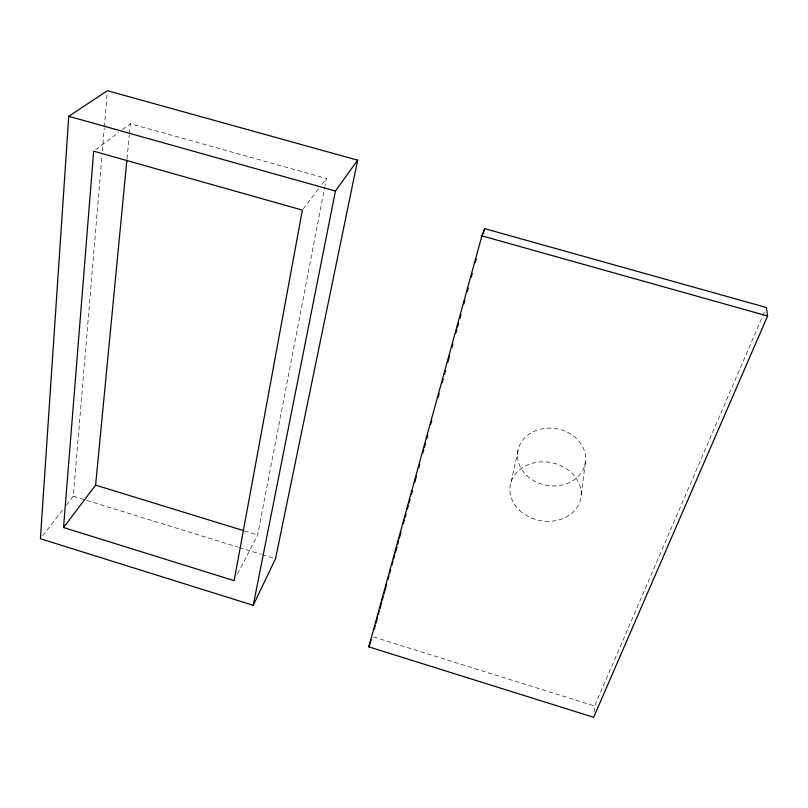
<?xml version="1.0" encoding="UTF-8"?>
<svg xmlns="http://www.w3.org/2000/svg" width="808" height="808" viewBox="0 0 808 808"><rect width="100%" height="100%" fill="white"/><g stroke="black" fill="none" stroke-linecap="round" stroke-linejoin="round"><path stroke-width="0.61" stroke-dasharray="4.04 3.03" d="M66.407 505.131L73.286 496.243L101.919 155.994M102.343 150.975L104.242 128.371M104.343 127.119L107.201 93.213M594.092 712.282L594.627 706.01L765.388 309.807M126.997 158.812L129.29 134.966M129.411 133.714L130.371 123.675L326.392 178.467L324.957 185.891M581.225 494.688L585.679 459.732M237.572 573.973L257.631 534.957L324.715 187.133M511.141 481.841L518.655 447.763M303.121 209.121L318.887 188.355M321.887 184.396L326.392 178.467M42.693 535.765L63.347 509.091M95.647 149.692L118.473 132.593M122.432 129.623L130.371 123.675M244.43 530.896L257.631 534.957M73.286 496.243L238.198 547.188M239.4 547.561L261.065 554.248M262.277 554.621L274.306 558.338M373.447 636.906L594.627 706.01M519.544 510.353A35.865 29.512 10.7 0 0 579.7 502.273A35.865 29.512 10.7 0 0 537.471 462.226A35.865 29.512 10.7 0 0 519.544 510.353M526.634 475.437A34.269 28.724 10 0 0 584.214 467.115A34.269 28.724 10 0 0 543.885 428.523A34.269 28.724 10 0 0 526.634 475.437"/><path stroke-width="1.21" d="M68.751 116.291L40.4 538.724L253.217 605.313L275.518 558.712L357.651 160.156L107.413 90.708L68.751 116.291L335.421 191.031L357.651 160.156M63.539 527.523L93.657 151.177L302.364 210.11L234.138 580.659L63.539 527.523L95.607 485.123L126.876 160.075M253.217 605.313L335.421 191.031M368.801 646.855L481.901 235.855L484.649 228.624L766.378 307.495L767.6 316.009L593.648 717.292L368.801 646.855L371.104 639.966M374.256 629.25L375.255 625.604M375.932 623.18L377.599 617.11M378.265 614.676L379.275 611.04M379.942 608.606L381.618 602.536M382.285 600.112L383.285 596.466M383.951 594.042L386.628 584.325M387.971 579.467L388.971 575.831M389.648 573.397L390.648 569.761M391.981 564.903L392.991 561.257M393.658 558.833L394.658 555.187M395.334 552.763L397.001 546.693M397.667 544.269L398.677 540.623M399.344 538.199L401.021 532.129M403.364 523.624L404.364 519.988M405.03 517.554L406.04 513.918M407.373 509.06L408.373 505.414M409.05 502.99L410.05 499.344M411.383 494.486L412.393 490.85M414.736 482.346L416.403 476.276M418.746 467.781L419.746 464.135M422.766 453.217L423.766 449.571M424.432 447.147L425.442 443.501M426.776 438.643L427.775 435.007M430.785 424.079L431.795 420.433M438.148 397.364L439.158 393.728M442.168 382.8L443.168 379.154M444.501 374.306L445.511 370.66M447.854 362.166L449.521 356.096M451.864 347.591L452.864 343.956M455.884 333.027L456.884 329.381M457.55 326.957L458.56 323.311M459.893 318.453L460.893 314.817M463.903 303.889L464.913 300.243M467.256 291.749L468.256 288.103M471.266 277.184L472.276 273.538M475.286 262.61L476.286 258.974M483.315 233.472L484.649 228.624M481.901 235.855L767.6 316.009M95.607 485.123L243.228 530.523"/></g></svg>
